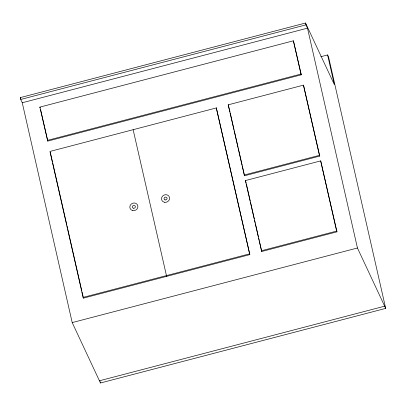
<?xml version="1.0" encoding="UTF-8"?>
<svg xmlns="http://www.w3.org/2000/svg" width="406" height="406" viewBox="0 0 406 406"><rect width="100%" height="100%" fill="white"/><g stroke="black" fill="none" stroke-linecap="round" stroke-linejoin="round"><path stroke-width="0.61" d="M327.591 54.947L328.616 57.144L385.7 308.387L100.465 382.985L72.207 322.592L22.259 102.754L20.721 99.46L20.3 97.613L305.535 23.015L334.305 84.504L327.591 54.947L320.841 56.713M20.721 99.46L305.957 24.862L307.494 28.156L357.442 247.995L385.7 308.387M22.259 102.754L307.494 28.156M39.864 107.113L293.406 40.808L301.303 74.79L47.761 141.1L39.864 107.113L40.204 107.849M47.421 140.369L300.963 74.059L301.303 74.79M216.322 107.94L49.938 151.453L83.093 297.395L83.438 298.126L249.822 254.613L216.322 107.94L249.822 254.613M228.208 104.829L303.48 85.143L319.771 156.077L244.498 175.762L228.208 104.829L229.948 111.721M244.158 175.032L319.426 155.346L319.771 156.077M245.417 180.574L320.689 160.888L336.98 231.821L261.708 251.507L245.417 180.574L246.178 183.152M83.093 297.395L249.482 253.882M261.368 250.771L336.635 231.09L336.98 231.821M72.207 322.592L357.442 247.995M99.44 380.787L384.675 306.19M166.633 276.369L133.132 129.697M20.3 97.613L20.833 98.749M305.535 23.015L305.957 24.862M293.406 40.808L300.963 74.059M303.48 85.143L319.426 155.346M320.689 160.888L336.635 231.09M230.227 112.949L234.008 129.58M234.287 130.808L238.063 147.434M238.342 148.667L242.123 165.293M242.402 166.526L244.498 175.762M246.457 184.385L250.238 201.011M250.517 202.244L254.293 218.87M254.572 220.098L255.13 222.564M255.415 223.792L258.353 236.728M258.632 237.957L259.19 240.423M259.47 241.651L261.708 251.507M40.625 109.696L44.401 126.322M44.685 127.55L47.761 141.1M50.278 152.184L52.526 162.08M52.81 163.313L66.716 224.538M67 225.777L67.558 228.248M67.843 229.486L81.753 290.706M82.032 291.944L83.438 298.126M100.186 381.747L100.465 382.985M132.61 210.531A4.106 3.776 -25.1 0 0 137.822 205.776A4.106 3.776 -25.1 0 0 131.153 204.132A4.106 3.776 -25.1 0 0 132.61 210.531M164.303 202.239A4.106 3.776 -25.1 0 0 169.515 197.489A4.106 3.776 -25.1 0 0 162.847 195.839A4.106 3.776 -25.1 0 0 164.303 202.239M133.391 208.207A1.538 1.416 -25.1 0 0 135.35 206.421A1.538 1.416 -25.1 0 0 132.848 205.806A1.538 1.416 -25.1 0 0 133.391 208.207M165.085 199.914A1.538 1.416 -25.1 0 0 167.039 198.133A1.538 1.416 -25.1 0 0 164.542 197.519A1.538 1.416 -25.1 0 0 165.085 199.914"/></g></svg>
